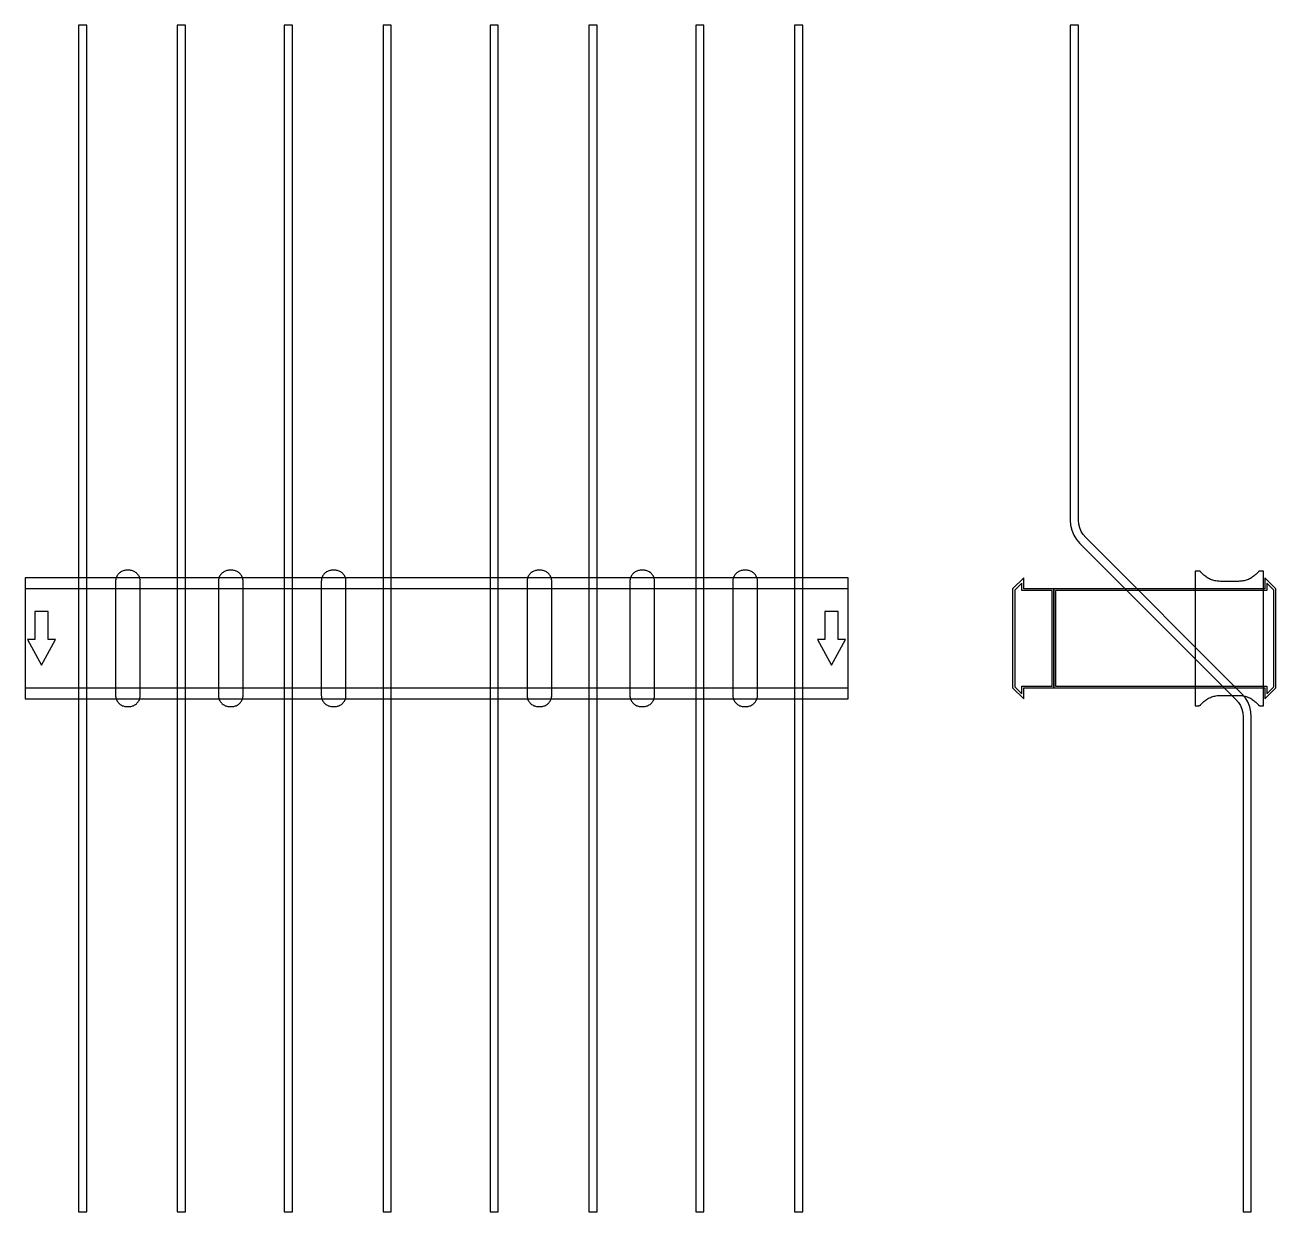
# Model space of a CAD drawing. Extents: x 0 to 1520, y -697 to 745.
import ezdxf

# ---------------------------------------------------------------- set-up
doc = ezdxf.new("R2010")
doc.units = 0
doc.layers.add('Halfen', color=7, linetype='CONTINUOUS')

msp = doc.modelspace()

# ---------------------------------------------------------------- linework, layer by layer
at = {"layer": 'Halfen', "color": 7}
for points in [[(75, -696.961), (75, 745.246), (65, 745.246), (65, -696.961)], [(195, -696.961), (195, 745.246), (185, 745.246), (185, -696.961)], [(325, -696.961), (325, 745.246), (315, 745.246), (315, -696.961)], [(445, -696.961), (445, 745.246), (435, 745.246), (435, -696.961)], [(575, -696.961), (575, 745.246), (565, 745.246), (565, -696.961)], [(695, -696.961), (695, 745.246), (685, 745.246), (685, -696.961)], [(825, -696.961), (825, 745.246), (815, 745.246), (815, -696.961)], [(945, -696.961), (945, 745.246), (935, 745.246), (935, -696.961)], [(1490, -696.961), (1490, -95.355), (1489.508, -89.098), (1488.042, -82.995), (1485.64, -77.196), (1482.361, -71.844), (1478.284, -67.071), (1288.787, 122.426), (1285.729, 126.006), (1283.27, 130.02), (1281.468, 134.369), (1280.369, 138.947), (1280, 143.64), (1280, 206.246), (1280, 745.246), (1270, 745.246), (1270, 206.246), (1270, 143.64), (1270.492, 137.382), (1271.958, 131.279), (1274.36, 125.48), (1277.639, 120.128), (1281.716, 115.355), (1471.213, -74.142), (1474.271, -77.722), (1476.73, -81.736), (1478.532, -86.085), (1479.631, -90.662), (1480, -95.355), (1480, -696.961)], [(140, -69.3), (140, -56.8), (140, 69.3), (139.958, 70.359), (139.834, 71.412), (139.627, 72.452), (139.339, 73.472), (138.972, 74.466), (138.529, 75.429), (138.011, 76.354), (137.422, 77.235), (136.765, 78.068), (136.046, 78.846), (135.268, 79.565), (134.435, 80.222), (133.554, 80.811), (132.629, 81.329), (131.666, 81.772), (130.672, 82.139), (129.652, 82.427), (128.612, 82.634), (127.559, 82.758), (126.5, 82.8), (123.5, 82.8), (122.441, 82.758), (121.388, 82.634), (120.348, 82.427), (119.328, 82.139), (118.334, 81.772), (117.371, 81.329), (116.446, 80.811), (115.565, 80.222), (114.732, 79.565), (113.954, 78.846), (113.235, 78.068), (112.578, 77.235), (111.989, 76.354), (111.471, 75.429), (111.028, 74.466), (110.661, 73.472), (110.373, 72.452), (110.166, 71.412), (110.042, 70.359), (110, 69.3), (110, -56.8), (110, -69.3), (110.042, -70.359), (110.166, -71.412), (110.373, -72.452), (110.661, -73.472), (111.028, -74.466), (111.471, -75.429), (111.989, -76.354), (112.578, -77.235), (113.235, -78.068), (113.954, -78.846), (114.732, -79.565), (115.565, -80.222), (116.446, -80.811), (117.371, -81.329), (118.334, -81.772), (119.328, -82.139), (120.348, -82.427), (121.388, -82.634), (122.441, -82.758), (123.5, -82.8), (126.5, -82.8), (127.559, -82.758), (128.612, -82.634), (129.652, -82.427), (130.672, -82.139), (131.666, -81.772), (132.629, -81.329), (133.554, -80.811), (134.435, -80.222), (135.268, -79.565), (136.046, -78.846), (136.765, -78.068), (137.422, -77.235), (138.011, -76.354), (138.529, -75.429), (138.972, -74.466), (139.339, -73.472), (139.627, -72.452), (139.834, -71.412), (139.958, -70.359), (140, -69.3)], [(265, -69.3), (265, -56.8), (265, 69.3), (264.958, 70.359), (264.834, 71.412), (264.627, 72.452), (264.339, 73.472), (263.972, 74.466), (263.529, 75.429), (263.011, 76.354), (262.422, 77.235), (261.765, 78.068), (261.046, 78.846), (260.268, 79.565), (259.435, 80.222), (258.554, 80.811), (257.629, 81.329), (256.666, 81.772), (255.672, 82.139), (254.652, 82.427), (253.612, 82.634), (252.559, 82.758), (251.5, 82.8), (248.5, 82.8), (247.441, 82.758), (246.388, 82.634), (245.348, 82.427), (244.328, 82.139), (243.334, 81.772), (242.371, 81.329), (241.446, 80.811), (240.565, 80.222), (239.732, 79.565), (238.954, 78.846), (238.235, 78.068), (237.578, 77.235), (236.989, 76.354), (236.471, 75.429), (236.028, 74.466), (235.661, 73.472), (235.373, 72.452), (235.166, 71.412), (235.042, 70.359), (235, 69.3), (235, -56.8), (235, -69.3), (235.042, -70.359), (235.166, -71.412), (235.373, -72.452), (235.661, -73.472), (236.028, -74.466), (236.471, -75.429), (236.989, -76.354), (237.578, -77.235), (238.235, -78.068), (238.954, -78.846), (239.732, -79.565), (240.565, -80.222), (241.446, -80.811), (242.371, -81.329), (243.334, -81.772), (244.328, -82.139), (245.348, -82.427), (246.388, -82.634), (247.441, -82.758), (248.5, -82.8), (251.5, -82.8), (252.559, -82.758), (253.612, -82.634), (254.652, -82.427), (255.672, -82.139), (256.666, -81.772), (257.629, -81.329), (258.554, -80.811), (259.435, -80.222), (260.268, -79.565), (261.046, -78.846), (261.765, -78.068), (262.422, -77.235), (263.011, -76.354), (263.529, -75.429), (263.972, -74.466), (264.339, -73.472), (264.627, -72.452), (264.834, -71.412), (264.958, -70.359), (265, -69.3)], [(390, -69.3), (390, -56.8), (390, 69.3), (389.958, 70.359), (389.834, 71.412), (389.627, 72.452), (389.339, 73.472), (388.972, 74.466), (388.529, 75.429), (388.011, 76.354), (387.422, 77.235), (386.765, 78.068), (386.046, 78.846), (385.268, 79.565), (384.435, 80.222), (383.554, 80.811), (382.629, 81.329), (381.666, 81.772), (380.672, 82.139), (379.652, 82.427), (378.612, 82.634), (377.559, 82.758), (376.5, 82.8), (373.5, 82.8), (372.441, 82.758), (371.388, 82.634), (370.348, 82.427), (369.328, 82.139), (368.334, 81.772), (367.371, 81.329), (366.446, 80.811), (365.565, 80.222), (364.732, 79.565), (363.954, 78.846), (363.235, 78.068), (362.578, 77.235), (361.989, 76.354), (361.471, 75.429), (361.028, 74.466), (360.661, 73.472), (360.373, 72.452), (360.166, 71.412), (360.042, 70.359), (360, 69.3), (360, -56.8), (360, -69.3), (360.042, -70.359), (360.166, -71.412), (360.373, -72.452), (360.661, -73.472), (361.028, -74.466), (361.471, -75.429), (361.989, -76.354), (362.578, -77.235), (363.235, -78.068), (363.954, -78.846), (364.732, -79.565), (365.565, -80.222), (366.446, -80.811), (367.371, -81.329), (368.334, -81.772), (369.328, -82.139), (370.348, -82.427), (371.388, -82.634), (372.441, -82.758), (373.5, -82.8), (376.5, -82.8), (377.559, -82.758), (378.612, -82.634), (379.652, -82.427), (380.672, -82.139), (381.666, -81.772), (382.629, -81.329), (383.554, -80.811), (384.435, -80.222), (385.268, -79.565), (386.046, -78.846), (386.765, -78.068), (387.422, -77.235), (388.011, -76.354), (388.529, -75.429), (388.972, -74.466), (389.339, -73.472), (389.627, -72.452), (389.834, -71.412), (389.958, -70.359), (390, -69.3)], [(640, -69.3), (640, -56.8), (640, 69.3), (639.958, 70.359), (639.834, 71.412), (639.627, 72.452), (639.339, 73.472), (638.972, 74.466), (638.529, 75.429), (638.011, 76.354), (637.422, 77.235), (636.765, 78.068), (636.046, 78.846), (635.268, 79.565), (634.435, 80.222), (633.554, 80.811), (632.629, 81.329), (631.666, 81.772), (630.672, 82.139), (629.652, 82.427), (628.612, 82.634), (627.559, 82.758), (626.5, 82.8), (623.5, 82.8), (622.441, 82.758), (621.388, 82.634), (620.348, 82.427), (619.328, 82.139), (618.334, 81.772), (617.371, 81.329), (616.446, 80.811), (615.565, 80.222), (614.732, 79.565), (613.954, 78.846), (613.235, 78.068), (612.578, 77.235), (611.989, 76.354), (611.471, 75.429), (611.028, 74.466), (610.661, 73.472), (610.373, 72.452), (610.166, 71.412), (610.042, 70.359), (610, 69.3), (610, -56.8), (610, -69.3), (610.042, -70.359), (610.166, -71.412), (610.373, -72.452), (610.661, -73.472), (611.028, -74.466), (611.471, -75.429), (611.989, -76.354), (612.578, -77.235), (613.235, -78.068), (613.954, -78.846), (614.732, -79.565), (615.565, -80.222), (616.446, -80.811), (617.371, -81.329), (618.334, -81.772), (619.328, -82.139), (620.348, -82.427), (621.388, -82.634), (622.441, -82.758), (623.5, -82.8), (626.5, -82.8), (627.559, -82.758), (628.612, -82.634), (629.652, -82.427), (630.672, -82.139), (631.666, -81.772), (632.629, -81.329), (633.554, -80.811), (634.435, -80.222), (635.268, -79.565), (636.046, -78.846), (636.765, -78.068), (637.422, -77.235), (638.011, -76.354), (638.529, -75.429), (638.972, -74.466), (639.339, -73.472), (639.627, -72.452), (639.834, -71.412), (639.958, -70.359), (640, -69.3)], [(765, -69.3), (765, -56.8), (765, 69.3), (764.958, 70.359), (764.834, 71.412), (764.627, 72.452), (764.339, 73.472), (763.972, 74.466), (763.529, 75.429), (763.011, 76.354), (762.422, 77.235), (761.765, 78.068), (761.046, 78.846), (760.268, 79.565), (759.435, 80.222), (758.554, 80.811), (757.629, 81.329), (756.666, 81.772), (755.672, 82.139), (754.652, 82.427), (753.612, 82.634), (752.559, 82.758), (751.5, 82.8), (748.5, 82.8), (747.441, 82.758), (746.388, 82.634), (745.348, 82.427), (744.328, 82.139), (743.334, 81.772), (742.371, 81.329), (741.446, 80.811), (740.565, 80.222), (739.732, 79.565), (738.954, 78.846), (738.235, 78.068), (737.578, 77.235), (736.989, 76.354), (736.471, 75.429), (736.028, 74.466), (735.661, 73.472), (735.373, 72.452), (735.166, 71.412), (735.042, 70.359), (735, 69.3), (735, -56.8), (735, -69.3), (735.042, -70.359), (735.166, -71.412), (735.373, -72.452), (735.661, -73.472), (736.028, -74.466), (736.471, -75.429), (736.989, -76.354), (737.578, -77.235), (738.235, -78.068), (738.954, -78.846), (739.732, -79.565), (740.565, -80.222), (741.446, -80.811), (742.371, -81.329), (743.334, -81.772), (744.328, -82.139), (745.348, -82.427), (746.388, -82.634), (747.441, -82.758), (748.5, -82.8), (751.5, -82.8), (752.559, -82.758), (753.612, -82.634), (754.652, -82.427), (755.672, -82.139), (756.666, -81.772), (757.629, -81.329), (758.554, -80.811), (759.435, -80.222), (760.268, -79.565), (761.046, -78.846), (761.765, -78.068), (762.422, -77.235), (763.011, -76.354), (763.529, -75.429), (763.972, -74.466), (764.339, -73.472), (764.627, -72.452), (764.834, -71.412), (764.958, -70.359), (765, -69.3)], [(890, -69.3), (890, -56.8), (890, 69.3), (889.958, 70.359), (889.834, 71.412), (889.627, 72.452), (889.339, 73.472), (888.972, 74.466), (888.529, 75.429), (888.011, 76.354), (887.422, 77.235), (886.765, 78.068), (886.046, 78.846), (885.268, 79.565), (884.435, 80.222), (883.554, 80.811), (882.629, 81.329), (881.666, 81.772), (880.672, 82.139), (879.652, 82.427), (878.612, 82.634), (877.559, 82.758), (876.5, 82.8), (873.5, 82.8), (872.441, 82.758), (871.388, 82.634), (870.348, 82.427), (869.328, 82.139), (868.334, 81.772), (867.371, 81.329), (866.446, 80.811), (865.565, 80.222), (864.732, 79.565), (863.954, 78.846), (863.235, 78.068), (862.578, 77.235), (861.989, 76.354), (861.471, 75.429), (861.028, 74.466), (860.661, 73.472), (860.373, 72.452), (860.166, 71.412), (860.042, 70.359), (860, 69.3), (860, -56.8), (860, -69.3), (860.042, -70.359), (860.166, -71.412), (860.373, -72.452), (860.661, -73.472), (861.028, -74.466), (861.471, -75.429), (861.989, -76.354), (862.578, -77.235), (863.235, -78.068), (863.954, -78.846), (864.732, -79.565), (865.565, -80.222), (866.446, -80.811), (867.371, -81.329), (868.334, -81.772), (869.328, -82.139), (870.348, -82.427), (871.388, -82.634), (872.441, -82.758), (873.5, -82.8), (876.5, -82.8), (877.559, -82.758), (878.612, -82.634), (879.652, -82.427), (880.672, -82.139), (881.666, -81.772), (882.629, -81.329), (883.554, -80.811), (884.435, -80.222), (885.268, -79.565), (886.046, -78.846), (886.765, -78.068), (887.422, -77.235), (888.011, -76.354), (888.529, -75.429), (888.972, -74.466), (889.339, -73.472), (889.627, -72.452), (889.834, -71.412), (889.958, -70.359), (890, -69.3)], [(1505, -81.8), (1505, 81.8), (1501, 81.8), (1500.846, 81.797), (1500.691, 81.786), (1500.538, 81.769), (1500.385, 81.746), (1500.234, 81.715), (1500.084, 81.678), (1499.936, 81.634), (1499.789, 81.584), (1499.646, 81.527), (1499.505, 81.464), (1499.366, 81.395), (1499.231, 81.32), (1499.1, 81.239), (1498.972, 81.153), (1498.848, 81.06), (1498.728, 80.963), (1498.613, 80.86), (1498.502, 80.752), (1498.397, 80.639), (1498.296, 80.522), (1497.41, 79.491), (1496.479, 78.5), (1495.505, 77.551), (1494.491, 76.646), (1493.437, 75.787), (1492.347, 74.975), (1491.222, 74.211), (1490.064, 73.499), (1488.876, 72.838), (1487.66, 72.23), (1486.418, 71.676), (1485.153, 71.178), (1483.867, 70.736), (1482.563, 70.351), (1481.243, 70.024), (1479.911, 69.756), (1478.567, 69.547), (1477.216, 69.397), (1475.859, 69.307), (1474.5, 69.277), (1452.5, 69.277), (1451.141, 69.307), (1449.784, 69.397), (1448.433, 69.547), (1447.089, 69.756), (1445.757, 70.024), (1444.437, 70.351), (1443.133, 70.736), (1441.847, 71.178), (1440.582, 71.676), (1439.34, 72.23), (1438.124, 72.838), (1436.936, 73.499), (1435.778, 74.211), (1434.653, 74.975), (1433.563, 75.787), (1432.509, 76.646), (1431.495, 77.551), (1430.521, 78.5), (1429.59, 79.491), (1428.704, 80.522), (1428.603, 80.639), (1428.498, 80.752), (1428.387, 80.86), (1428.272, 80.963), (1428.152, 81.06), (1428.028, 81.153), (1427.9, 81.239), (1427.769, 81.32), (1427.634, 81.395), (1427.495, 81.464), (1427.354, 81.527), (1427.211, 81.584), (1427.064, 81.634), (1426.916, 81.678), (1426.766, 81.715), (1426.615, 81.746), (1426.462, 81.769), (1426.309, 81.786), (1426.154, 81.797), (1426, 81.8), (1422, 81.8), (1422, -81.8), (1426, -81.8), (1426.154, -81.797), (1426.309, -81.786), (1426.462, -81.769), (1426.615, -81.746), (1426.766, -81.715), (1426.916, -81.678), (1427.064, -81.634), (1427.211, -81.584), (1427.354, -81.527), (1427.495, -81.464), (1427.634, -81.395), (1427.769, -81.32), (1427.9, -81.239), (1428.028, -81.153), (1428.152, -81.06), (1428.272, -80.963), (1428.387, -80.86), (1428.498, -80.752), (1428.603, -80.639), (1428.704, -80.522), (1429.59, -79.491), (1430.521, -78.5), (1431.495, -77.551), (1432.509, -76.646), (1433.563, -75.787), (1434.653, -74.975), (1435.778, -74.211), (1436.936, -73.499), (1438.124, -72.838), (1439.34, -72.23), (1440.582, -71.676), (1441.847, -71.178), (1443.133, -70.736), (1444.437, -70.351), (1445.757, -70.024), (1447.089, -69.756), (1448.433, -69.547), (1449.784, -69.397), (1451.141, -69.307), (1452.5, -69.277), (1474.5, -69.277), (1475.859, -69.307), (1477.216, -69.397), (1478.567, -69.547), (1479.911, -69.756), (1481.243, -70.024), (1482.563, -70.351), (1483.867, -70.736), (1485.153, -71.178), (1486.418, -71.676), (1487.66, -72.23), (1488.876, -72.838), (1490.064, -73.499), (1491.222, -74.211), (1492.347, -74.975), (1493.437, -75.787), (1494.491, -76.646), (1495.505, -77.551), (1496.479, -78.5), (1497.41, -79.491), (1498.296, -80.522), (1498.397, -80.639), (1498.502, -80.752), (1498.613, -80.86), (1498.728, -80.963), (1498.848, -81.06), (1498.972, -81.153), (1499.1, -81.239), (1499.231, -81.32), (1499.366, -81.395), (1499.505, -81.464), (1499.646, -81.527), (1499.789, -81.584), (1499.936, -81.634), (1500.084, -81.678), (1500.234, -81.715), (1500.385, -81.746), (1500.538, -81.769), (1500.691, -81.786), (1500.846, -81.797), (1501, -81.8)], [(0, -73.5), (1000, -73.5), (1000, 73.5), (0, 73.5)], [(1250, -60), (1250, 60), (1213.5, 60), (1213.5, 73.5), (1200, 60), (1200, -60), (1213.5, -73.5), (1213.5, -60)], [(1248, -58), (1248, 58), (1211, 58), (1211, 67.25), (1202.5, 58.75), (1202.5, -58.75), (1211, -67.25), (1211, -58)], [(1520, -60), (1520, 60), (1506.5, 73.5), (1506.5, 60), (1250, 60), (1250, -60), (1506.5, -60), (1506.5, -73.5)], [(1517.5, -58.75), (1517.5, 58.75), (1509, 67.25), (1509, 58), (1252, 58), (1252, -58), (1509, -58), (1509, -67.25)], [(0, -60), (1000, -60), (1000, 60), (0, 60)], [(20, -32.5), (37, -1.5), (28, -1.5), (28, 32.5), (12, 32.5), (12, -1.5), (3, -1.5)], [(980, -32.5), (997, -1.5), (988, -1.5), (988, 32.5), (972, 32.5), (972, -1.5), (963, -1.5)]]:
    msp.add_lwpolyline(points, close=True, dxfattribs=at)

doc.saveas('drawing.dxf')
